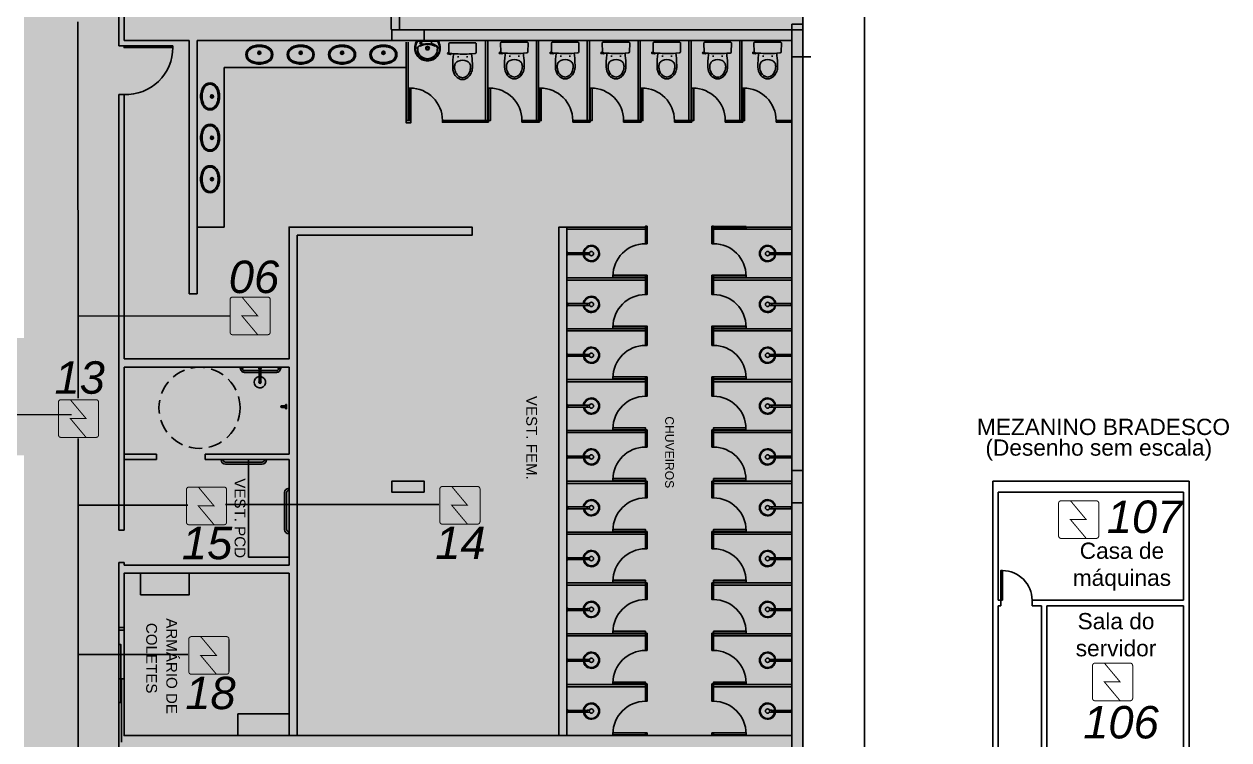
# Model space of a CAD drawing. Header units: metres. Extents: x -331 to 2982, y 362 to 2539.
# Drawn here: x 852.41 to 874.69, y 513.97 to 527.21 of the extents above; entities that cross this region are included whole.
import ezdxf

# ---------------------------------------------------------------- set-up
doc = ezdxf.new("R2010")
doc.units = ezdxf.units.M
doc.linetypes.add('CONTINU', pattern=[0])
doc.linetypes.add('HIDDEN', pattern=[0.375, 0.25, -0.125])
doc.layers.get('0').update_dxf_attribs({"color": 251})
for name, color, linetype in [('01', 1, 'Continuous'), ('ALV', 251, 'Continuous'), ('ARQ-LOU', 251, 'Continuous'), ('ARQ-sanitário', 1, 'Continuous'), ('CAIXILHO', 251, 'Continuous'), ('CX', 251, 'Continuous'), ('DET. FUMAÇA', 1, 'Continuous'), ('Div', 251, 'Continuous'), ('Est', 251, 'Continuous'), ('ID-WC', 7, 'Continuous'), ('Mob', 251, 'Continuous'), ('Piso', 1, 'Continuous'), ('SA-arcos', 7, 'Continuous'), ('SA-divisorias', 251, 'Continuous'), ('SA-Mobiliário 02', 251, 'Continuous'), ('SA-PAREDE', 251, 'Continuous'), ('SA-PV', 251, 'Continuous'), ('SA-texto', 251, 'Continuous'), ('SPOL_DET', 251, 'Continuous'), ('Texto_Salas', 251, 'Continuous'), ('TXT', 251, 'Continuous'), ('vis', 251, 'Continuous')]:
    doc.layers.add(name, color=color, linetype=linetype)
doc.layers.add('_corredores', color=251, linetype='Continuous', plot=False)
doc.layers.add('_salas', color=251, linetype='Continuous', plot=False)
doc.styles.add('ARIAL', font='arial.ttf')
doc.styles.add('DESTAQUE', font='arial.ttf', dxfattribs={"height": 0.4})
doc.styles.get("Standard").update_dxf_attribs({"font": 'arial.ttf', "height": 0.3})
doc.styles.add('X3G_ENTITY_1416AFBF', font='arial.ttf', dxfattribs={"height": 0.6})

# ---------------------------------------------------------------- blocks, each defined once
blk = doc.blocks.new('Detector de fumaça')
at = {"layer": 'DET. FUMAÇA', "linetype": 'Continuous', "lineweight": 15, "const_width": 0.0187}
blk.add_lwpolyline([(774.599, 539.816), (775.249, 539.816, -0.414214), (775.296, 539.769), (775.296, 539.167, -0.414214), (775.249, 539.12), (774.599, 539.12, -0.414214), (774.553, 539.167), (774.553, 539.769, -0.414214)], format="xyb", close=True, dxfattribs=at)
blk.add_lwpolyline([(774.773, 539.816), (775.064, 539.468), (774.773, 539.468), (775.064, 539.12)], dxfattribs=at)
blk = doc.blocks.new('CORE$1$CORE$1$SAN12SB')
at = {"color": 0, "transparency": 33554470}
for points in [[(0.381, 0, 0.10998), (0.359, 0.1, 0.136805), (0.273, 0.2, 0.105367), (0.181, 0.235, 0.094885), (0.081, 0.232, 0.089453), (0.001, 0.196, 0.225207), (0, 0.193), (0, 0), (0, -0.193, 0.225207), (0.001, -0.196, 0.089453), (0.081, -0.232, 0.094885), (0.181, -0.235, 0.105367), (0.273, -0.2, 0.136805), (0.359, -0.1, 0.10998)], [(0.061, 0, -0.079883), (0.072, 0.08, -0.062979), (0.099, 0.148), (0.113, 0.169, -0.219797), (0.131, 0.181, -0.133269), (0.221, 0.172, -0.164756), (0.311, 0.1, -0.147853), (0.34, 0, -0.147853), (0.311, -0.1, -0.164756), (0.221, -0.172, -0.133269), (0.131, -0.181, -0.219797), (0.113, -0.169), (0.099, -0.148, -0.062979), (0.072, -0.08, -0.079883)]]:
    blk.add_lwpolyline(points, format="xyb", close=True, dxfattribs=at)
for points in [[(0.003, 0.195), (0.015, 0.187)], [(0.003, -0.195), (0.015, -0.187)]]:
    blk.add_lwpolyline(points, dxfattribs=at)
for points in [[(0.366, 0, 0.109891), (0.345, 0.094, 0.136688), (0.264, 0.187, 0.105267), (0.179, 0.221, 0.09474), (0.085, 0.217, 0.080334), (0.02, 0.19, 0.268725), (0.015, 0.181), (0.015, 0), (0.015, -0.181, 0.268725), (0.02, -0.19, 0.080334), (0.085, -0.217, 0.09474), (0.179, -0.221, 0.105267), (0.264, -0.187, 0.136688), (0.345, -0.094, 0.109891), (0.366, 0)], [(0.107, 0.144, 0.063104), (0.081, 0.078, 0.07532), (0.07, 0.005), (0.07, -0.005, 0.075371), (0.081, -0.078, 0.063104), (0.107, -0.144, 0.063104)], [(0.113, -0.169, 0.050136), (0.136, -0.2, -0.167761), (0.14, -0.209, -0.530451), (0.138, -0.211, -0.111258), (0.131, -0.208, -0.033296), (0.124, -0.2, -0.062258), (0.081, -0.135, -0.055385), (0.063, -0.087, 0.318426), (0.041, -0.071), (0.017, -0.071)]]:
    blk.add_lwpolyline(points, format="xyb", dxfattribs=at)
for centre, radius in [((0.047, 0.125), 0.0175), ((0.142, 0), 0.035), ((0.142, 0), 0.0225)]:
    blk.add_circle(centre, radius, dxfattribs=at)
blk.add_arc((0.32, 0.034), 0.247, 132.2948, 146.8012, dxfattribs=at)
blk = doc.blocks.new('acc4')
blk.add_line((0.013, -0.373), (-0.014, -0.373))
for points in [[(0, 0), (-0.03, 0), (-0.03, -0.005, 0.414214), (-0.021, -0.014), (-0.017, -0.014)], [(0.015, -0.014), (0.02, -0.014, 0.414214), (0.029, -0.005), (0.029, 0), (0, 0)]]:
    blk.add_lwpolyline(points, format="xyb")
for points in [[(-0.017, -0.014), (0.015, -0.014)], [(-0.017, -0.014), (-0.017, -0.373)], [(0.015, -0.014), (0.015, -0.373)], [(-0.018, -0.374), (-0.018, -0.416)], [(0.016, -0.374), (0.016, -0.414)]]:
    blk.add_lwpolyline(points)
blk.add_arc((0.001, -0.451), 0.15, 96.6611, 84.5101)
at = {"layer": 'ID-WC'}
for p, q in [((-0.017, -0.373), (-0.018, -0.374)), ((0.015, -0.373), (0.016, -0.374))]:
    blk.add_line(p, q, dxfattribs=at)
at = {"layer": 'ID-WC', "color": 8}
blk.add_circle((0.001, -0.451), 0.0396, dxfattribs=at)
blk.add_arc((0.001, -0.451), 0.135, 96.6611, 84.5101, dxfattribs=at)
blk = doc.blocks.new('WC2')
at = {"color": 0}
for p, q in [((-0.093, -0.31), (-0.073, -0.31)), ((-0.083, -0.3), (-0.083, -0.32)), ((0.093, -0.31), (0.073, -0.31)), ((0.083, -0.3), (0.083, -0.32))]:
    blk.add_line(p, q, dxfattribs=at)
for points in [[(-0.167, -0.255, 0.017882), (-0.181, -0.435, 0.012618), (-0.182, -0.502, 0.047676), (-0.175, -0.568, 0.100399), (-0.133, -0.654, 0.131879), (-0.057, -0.718, 0.217461), (0.057, -0.718, 0.131874), (0.134, -0.654, 0.160292), (0.182, -0.515, 0.0201), (0.177, -0.354, 0.006439), (0.167, -0.255), (0.199, -0.252), (0.231, -0.265), (0.278, -0.258), (0.275, -0.238), (0.248, -0.242, 0.157233), (0.251, -0.232), (0.255, -0.07, 0.314535), (0.236, -0.05), (-0.234, -0.05, 0.4212), (-0.254, -0.07), (-0.251, -0.232, 0.3845), (-0.232, -0.251)], [(-0.115, -0.622, 0.075), (-0.086, -0.659, 0.0875), (-0.043, -0.688, 0.1027), (0, -0.697), (0, -0.697, 0.1027), (0.043, -0.688, 0.0875), (0.086, -0.659, 0.075), (0.115, -0.622, 0.0602), (0.138, -0.567, 0.0862), (0.147, -0.482, 0.1349), (0.128, -0.43, 0.1372), (0.08, -0.39, 0.2117), (-0.08, -0.39, 0.1372), (-0.128, -0.43, 0.1349), (-0.147, -0.482, 0.0862), (-0.138, -0.567, 0.0602)]]:
    blk.add_lwpolyline(points, format="xyb", close=True, dxfattribs=at)
blk.add_lwpolyline([(0.199, -0.252), (0.227, -0.251, 0.30645), (0.248, -0.242, 0.956676)], format="xyb", dxfattribs=at)
blk.add_arc((-0.005, 2.632), 2.892, 266.791, 273.4166, dxfattribs=at)

msp = doc.modelspace()

# ---------------------------------------------------------------- hatches: boundary and pattern name
at = {"layer": '_corredores', "transparency": 33554508}
h = msp.add_hatch(color=256, dxfattribs=at)
h.dxf.hatch_style = 1
h.paths.add_polyline_path([(854.159, 542.856), (842.384, 542.856), (842.384, 540.756), (852.409, 540.756), (852.409, 521.406), (848.359, 521.406), (847.259, 526.931), (845.259, 526.931), (845.259, 521.356), (809.009, 521.356), (809.009, 540.756), (822.22, 540.756), (822.22, 542.856), (770.404, 542.856), (768.809, 542.931), (768.809, 540.556), (770.504, 540.556), (770.504, 526.646), (768.274, 526.646), (768.274, 525.646), (769.399, 525.646), (769.399, 519.846), (768.274, 519.846), (768.274, 518.756), (770.509, 518.756), (770.509, 518.556), (770.509, 510.381), (770.509, 504.956), (767.991, 504.956), (767.991, 502.406), (768.091, 502.406), (768.091, 502.256), (760.804, 502.256), (760.804, 518.556), (759.004, 518.556), (759.004, 502.343), (756.304, 502.343), (756.304, 502.526), (754.454, 502.526), (754.454, 499.256), (756.554, 499.256), (756.554, 499.756), (801.957, 499.756), (801.957, 494.706), (802.257, 494.706), (802.257, 494.056), (801.957, 494.056), (801.957, 489.034), (797.559, 489.034), (797.559, 485.931), (798.959, 485.931), (798.959, 486.531), (802.034, 486.531), (802.034, 486.306), (803.983, 486.306), (803.983, 494.656), (816.416, 494.656), (816.416, 491.706), (814.609, 491.706), (814.609, 489.906), (818.009, 489.906), (818.009, 491.706), (824.559, 491.706), (824.559, 492.606), (823.409, 492.606), (823.409, 499.956), (842.959, 499.956), (842.959, 498.656), (844.912, 498.656), (844.912, 499.956), (852.509, 499.956), (852.509, 494.406), (854.159, 494.406)])
h.paths.add_polyline_path([(809.009, 518.756), (842.959, 518.756), (842.959, 502.256), (830.609, 502.256), (830.609, 502.356), (823.109, 502.356), (823.109, 502.956), (814.779, 502.956), (814.779, 504.162), (810.639, 504.162), (810.639, 502.956), (809.009, 502.956)], flags=16)
h.paths.add_polyline_path([(802.012, 502.256), (773.009, 502.256), (769.691, 502.256), (769.691, 502.406), (770.134, 502.406), (770.134, 502.556), (773.009, 502.556), (773.009, 518.756), (775.859, 518.756), (795.009, 518.756), (795.009, 515.106), (799.059, 515.106), (799.059, 516.906), (797.859, 516.906), (797.859, 518.756), (802.012, 518.756)], flags=16)
h.paths.add_polyline_path([(802.012, 521.356), (773.012, 521.356), (772.984, 521.356), (772.984, 526.856), (773.012, 540.756), (802.012, 540.756)], flags=16)
h.paths.add_polyline_path([(844.809, 518.556), (844.809, 518.756), (847.259, 518.756), (847.259, 518.08), (852.209, 518.08), (852.209, 518.756), (852.259, 519.237), (852.409, 519.237), (852.409, 502.256), (844.959, 502.256), (844.979, 518.556)], flags=16)
at = {"layer": '_salas', "transparency": 33554559}
h = msp.add_hatch(color=256, dxfattribs=at)
h.dxf.hatch_style = 1
h.paths.add_polyline_path([(866.834, 485.931), (866.834, 543.231), (854.159, 543.231), (854.159, 542.856), (854.159, 494.406), (852.509, 494.406), (852.509, 499.956), (844.912, 499.956), (844.912, 498.656), (842.959, 498.656), (842.959, 499.956), (823.409, 499.956), (823.409, 492.606), (824.559, 492.606), (824.559, 491.706), (823.546, 491.706), (823.546, 489.806), (818.009, 489.806), (818.009, 489.906), (814.609, 489.906), (814.609, 491.706), (816.416, 491.706), (816.416, 494.656), (803.983, 494.656), (803.983, 486.306), (802.034, 486.306), (802.034, 486.531), (798.959, 486.531), (798.959, 485.931)])
at = {"layer": 'Est'}
h = msp.add_hatch(color=256, dxfattribs=at)
h.dxf.hatch_style = 1
h.paths.add_polyline_path([(866.609, 527.206), (866.809, 527.206), (866.809, 526.606), (866.609, 526.606)])
h.paths.add_polyline_path([(859.209, 526.906), (859.209, 527.106), (859.809, 527.106), (859.809, 526.906)])

# ---------------------------------------------------------------- linework, layer by layer
at = {"color": 251, "linetype": 'CONTINU', "transparency": 33554470}
for p, q in [((856.798, 520.869), (856.741, 520.869)), ((856.741, 520.869), (856.741, 520.861)), ((856.743, 520.859), (856.747, 520.859)), ((856.747, 520.859), (856.796, 520.859)), ((856.798, 520.861), (856.798, 520.869))]:
    msp.add_line(p, q, dxfattribs=at)
msp.add_line((857.309, 514.056), (857.459, 514.056))
for points in [[(866.609, 526.906), (866.609, 514.056)], [(860.694, 523.306), (857.459, 523.306), (857.459, 514.056)]]:
    msp.add_lwpolyline(points)
at = {"color": 251, "linetype": 'CONTINU', "transparency": 33554470, "elevation": 0}
for points in [[(856.786, 520.691, -1), (856.753, 520.484, -0.853461), (856.753, 520.691)], [(856.753, 520.838), (856.75, 520.838, -0.414213), (856.749, 520.839), (856.749, 520.857, 0.414214), (856.747, 520.859)], [(856.753, 520.599), (856.753, 520.578, 0.169754), (856.786, 520.578), (856.786, 520.838)], [(856.792, 520.859, 0.414215), (856.79, 520.857), (856.79, 520.839, -0.413082), (856.789, 520.838), (856.786, 520.838)], [(856.786, 520.599, -0.325105), (856.786, 520.575, -0.509315), (856.753, 520.575, -0.325103), (856.753, 520.599)]]:
    msp.add_lwpolyline(points, format="xyb", dxfattribs=at)
for points in [[(856.753, 520.838), (856.786, 520.838)], [(856.753, 520.599), (856.753, 520.838)]]:
    msp.add_lwpolyline(points, dxfattribs=at)
at = {"color": 251, "linetype": 'CONTINU', "transparency": 33554470}
for centre, start, end in [((856.743, 520.861), 180, 270.0014), ((856.796, 520.861), 270.0001, 0)]:
    msp.add_arc(centre, 0.002, start, end, dxfattribs=at)
at = {"layer": '01'}
msp.add_line((854.159, 519.791), (854.159, 521.291), dxfattribs=at)
at = {"layer": '01', "color": 251, "linetype": 'HIDDEN', "transparency": 33554470}
msp.add_circle((855.652, 520.114), 0.75, dxfattribs=at)
at = {"layer": 'ALV'}
for p, q in [((866.809, 526.606), (866.809, 543.231)), ((854.159, 526.806), (854.159, 529.712)), ((854.259, 526.906), (854.259, 529.712)), ((859.199, 528.009), (859.199, 527.109)), ((859.349, 528.009), (859.349, 527.109)), ((854.259, 526.806), (854.159, 526.806)), ((855.459, 526.906), (854.259, 526.906)), ((855.459, 522.219), (855.459, 526.906)), ((866.609, 526.906), (855.609, 526.906)), ((855.609, 526.906), (855.609, 522.219)), ((859.474, 526.876), (859.474, 525.426)), ((866.609, 514.056), (866.609, 526.906)), ((866.809, 526.606), (866.959, 526.606)), ((866.809, 526.606), (866.959, 526.606)), ((866.809, 526.606), (866.959, 526.606)), ((854.159, 524.947), (854.159, 525.906)), ((854.259, 525.906), (854.159, 525.906)), ((854.259, 524.947, 0), (854.259, 525.906)), ((854.159, 517.852), (854.159, 524.947)), ((854.259, 524.947, 0), (854.259, 521.019, 0)), ((857.309, 521.019), (857.309, 523.456)), ((857.309, 523.456), (860.694, 523.456)), ((860.694, 523.456), (860.694, 523.306)), ((862.298, 514.056), (862.298, 523.456)), ((862.298, 523.456), (862.448, 523.456)), ((862.448, 523.456), (862.448, 514.056)), ((860.694, 523.306), (857.459, 523.306)), ((857.459, 523.306), (857.459, 514.056)), ((855.609, 522.219), (855.459, 522.219)), ((854.259, 521.019), (857.309, 521.019)), ((854.259, 520.869, 0), (854.259, 517.852)), ((854.857, 519.156), (854.259, 519.156)), ((854.857, 519.156), (854.857, 519.256)), ((855.757, 519.156), (855.757, 519.256)), ((857.309, 519.156), (855.757, 519.156)), ((857.309, 519.156), (857.309, 517.206)), ((854.259, 517.852), (854.159, 517.852)), ((854.159, 517.256), (854.159, 516.052)), ((857.309, 517.206), (854.259, 517.206)), ((857.309, 517.056), (854.259, 517.056)), ((854.259, 516.052), (854.159, 516.052)), ((854.159, 516.052), (854.159, 515.106)), ((854.259, 516.052), (854.259, 514.056)), ((854.159, 513.156), (854.159, 515.106)), ((857.309, 514.056), (854.259, 514.056)), ((866.609, 514.056), (857.459, 514.056)), ((857.459, 514.056), (862.298, 514.056)), ((862.448, 514.056), (866.609, 514.056))]:
    msp.add_line(p, q, dxfattribs=at)
at = {"layer": 'ALV', "transparency": 33554470}
for p, q in [((856.109, 523.456), (856.109, 526.406)), ((856.109, 526.406), (859.474, 526.406)), ((855.972, 524.925), (855.972, 524.925)), ((855.609, 523.456), (856.109, 523.456))]:
    msp.add_line(p, q, dxfattribs=at)
at = {"layer": 'ALV', "color": 150}
msp.add_line((856.218, 521.814), (853.407, 521.811), dxfattribs=at)
at = {"layer": 'ALV', "color": 251}
for p, q in [((857.309, 520.869), (854.259, 520.869)), ((857.309, 520.869), (857.309, 519.256)), ((854.857, 519.256), (854.259, 519.256)), ((857.309, 519.256), (855.757, 519.256))]:
    msp.add_line(p, q, dxfattribs=at)
at = {"layer": 'ALV'}
for points in [[(866.809, 529.762), (866.809, 527.106), (859.349, 527.106), (859.349, 529.762)], [(857.309, 517.356), (856.559, 517.356), (856.559, 519.156), (857.309, 519.156)]]:
    msp.add_lwpolyline(points, close=True, dxfattribs=at)
at = {"layer": 'ALV', "ltscale": 8}
msp.add_lwpolyline([(854.259, 526.806), (854.259, 526.776), (855.159, 526.776), (855.159, 526.806)], close=True, dxfattribs=at)
at = {"layer": 'ALV', "transparency": 33554470, "elevation": 0}
for points in [[(856.941, 526.769, 0.082314), (856.864, 526.806, 0.067339), (856.759, 526.82, 0.067339), (856.655, 526.806, 0.082314), (856.578, 526.769, 0.255093), (856.51, 526.645, 0.255093), (856.578, 526.521, 0.082314), (856.655, 526.484, 0.067339), (856.759, 526.47, 0.067339), (856.864, 526.484, 0.082314), (856.941, 526.521, 0.255093), (857.009, 526.645, 0.255093), (856.941, 526.769)], [(856.588, 526.543, 0.089349), (856.666, 526.509, 0.063647), (856.759, 526.497, 0.063647), (856.853, 526.509, 0.089349), (856.93, 526.543, 0.24775), (856.984, 526.645, 0.24775), (856.93, 526.748, 0.089349), (856.853, 526.781, 0.063647), (856.759, 526.793, 0.063647), (856.666, 526.781, 0.089349), (856.588, 526.748, 0.24775), (856.535, 526.645, 0.24775)], [(857.706, 526.769, 0.082314), (857.629, 526.806, 0.067339), (857.524, 526.82, 0.067339), (857.42, 526.806, 0.082314), (857.343, 526.769, 0.255093), (857.275, 526.645, 0.255093), (857.343, 526.521, 0.082314), (857.42, 526.484, 0.067339), (857.524, 526.47, 0.067339), (857.629, 526.484, 0.082314), (857.706, 526.521, 0.255093), (857.774, 526.645, 0.255093), (857.706, 526.769)], [(857.353, 526.543, 0.089349), (857.431, 526.509, 0.063647), (857.524, 526.497, 0.063647), (857.618, 526.509, 0.089349), (857.695, 526.543, 0.24775), (857.749, 526.645, 0.24775), (857.695, 526.748, 0.089349), (857.618, 526.781, 0.063647), (857.524, 526.793, 0.063647), (857.431, 526.781, 0.089349), (857.353, 526.748, 0.24775), (857.3, 526.645, 0.24775)], [(858.471, 526.769, 0.082314), (858.394, 526.806, 0.067339), (858.289, 526.82, 0.067339), (858.185, 526.806, 0.082314), (858.108, 526.769, 0.255093), (858.04, 526.645, 0.255093), (858.108, 526.521, 0.082314), (858.185, 526.484, 0.067339), (858.289, 526.47, 0.067339), (858.394, 526.484, 0.082314), (858.471, 526.521, 0.255093), (858.539, 526.645, 0.255093), (858.471, 526.769)], [(858.118, 526.543, 0.089349), (858.196, 526.509, 0.063647), (858.289, 526.497, 0.063647), (858.383, 526.509, 0.089349), (858.46, 526.543, 0.24775), (858.514, 526.645, 0.24775), (858.46, 526.748, 0.089349), (858.383, 526.781, 0.063647), (858.289, 526.793, 0.063647), (858.196, 526.781, 0.089349), (858.118, 526.748, 0.24775), (858.065, 526.645, 0.24775)], [(859.236, 526.769, 0.082314), (859.159, 526.806, 0.067339), (859.054, 526.82, 0.067339), (858.95, 526.806, 0.082314), (858.873, 526.769, 0.255093), (858.805, 526.645, 0.255093), (858.873, 526.521, 0.082314), (858.95, 526.484, 0.067339), (859.054, 526.47, 0.067339), (859.159, 526.484, 0.082314), (859.236, 526.521, 0.255093), (859.304, 526.645, 0.255093), (859.236, 526.769)], [(858.883, 526.543, 0.089349), (858.961, 526.509, 0.063647), (859.054, 526.497, 0.063647), (859.148, 526.509, 0.089349), (859.225, 526.543, 0.24775), (859.279, 526.645, 0.24775), (859.225, 526.748, 0.089349), (859.148, 526.781, 0.063647), (859.054, 526.793, 0.063647), (858.961, 526.781, 0.089349), (858.883, 526.748, 0.24775), (858.83, 526.645, 0.24775)], [(855.972, 525.69, 0.082314), (856.009, 525.768, 0.067339), (856.023, 525.872, 0.067339), (856.009, 525.976, 0.082314), (855.972, 526.054, 0.255093), (855.848, 526.121, 0.255093), (855.724, 526.054, 0.082314), (855.687, 525.976, 0.067339), (855.673, 525.872, 0.067339), (855.687, 525.768, 0.082314), (855.724, 525.69, 0.255093), (855.848, 525.622, 0.255093), (855.972, 525.69)], [(855.745, 526.043, 0.089349), (855.712, 525.965, 0.063647), (855.7, 525.872, 0.063647), (855.712, 525.778, 0.089349), (855.745, 525.701, 0.24775), (855.848, 525.647, 0.24775), (855.95, 525.701, 0.089349), (855.984, 525.778, 0.063647), (855.996, 525.872, 0.063647), (855.984, 525.965, 0.089349), (855.95, 526.043, 0.24775), (855.848, 526.096, 0.24775)], [(855.972, 524.16, 0.082314), (856.009, 524.238, 0.067339), (856.023, 524.342, 0.067339), (856.009, 524.446, 0.082314), (855.972, 524.524, 0.255093), (855.848, 524.591, 0.255093), (855.724, 524.524, 0.082314), (855.687, 524.446, 0.067339), (855.673, 524.342, 0.067339), (855.687, 524.238, 0.082314), (855.724, 524.16, 0.255093), (855.848, 524.092, 0.255093), (855.972, 524.16)], [(855.745, 524.513, 0.089349), (855.712, 524.435, 0.063647), (855.7, 524.342, 0.063647), (855.712, 524.248, 0.089349), (855.745, 524.171, 0.24775), (855.848, 524.117, 0.24775), (855.95, 524.171, 0.089349), (855.984, 524.248, 0.063647), (855.996, 524.342, 0.063647), (855.984, 524.435, 0.089349), (855.95, 524.513, 0.24775), (855.848, 524.566, 0.24775)]]:
    msp.add_lwpolyline(points, format="xyb", close=True, dxfattribs=at)
at = {"layer": 'ALV', "elevation": 0}
for points in [[(854.559, 516.656), (855.459, 516.656), (855.459, 517.056), (854.559, 517.056)], [(856.359, 514.456), (857.309, 514.456), (857.309, 514.056), (856.359, 514.056)]]:
    msp.add_lwpolyline(points, close=True, dxfattribs=at)
msp.add_lwpolyline([(857.309, 517.056), (857.309, 514.056)], dxfattribs=at)
at = {"layer": 'ALV', "transparency": 33554470}
for centre, radius in [((856.759, 526.68), 0.03), ((856.759, 526.68), 0.0175), ((857.524, 526.68), 0.03), ((857.524, 526.68), 0.0175), ((858.289, 526.68), 0.03), ((858.289, 526.68), 0.0175), ((859.054, 526.68), 0.03), ((859.054, 526.68), 0.0175), ((855.883, 525.872), 0.03), ((855.883, 525.872), 0.0175), ((855.883, 525.107), 0.03), ((855.883, 525.107), 0.0175), ((855.883, 524.342), 0.03), ((855.883, 524.342), 0.0175)]:
    msp.add_circle(centre, radius, dxfattribs=at)
at = {"layer": 'ALV', "ltscale": 8}
msp.add_arc((854.289, 526.776), 0.871, 268.058, 360, dxfattribs=at)
at = {"layer": 'ALV', "transparency": 33554470}
for centre, radius, start, end in [((855.848, 525.209), 0.147, 90, 147.2422), ((855.848, 525.209), 0.147, 32.7578, 90), ((856.065, 525.107), 0.392, 164.5939, 180.0035), ((855.94, 525.138), 0.263, 145.008, 163.8305), ((856.073, 525.107), 0.373, 165.4362, 180.0034), ((855.943, 525.146), 0.238, 146.3169, 166.7401), ((855.847, 525.207), 0.124, 89.6255, 145.2849), ((855.849, 525.207), 0.124, 34.7151, 90.3745), ((855.753, 525.146), 0.238, 13.2599, 33.6831), ((855.756, 525.138), 0.263, 16.1695, 34.992), ((855.623, 525.107), 0.373, 359.9966, 14.5638), ((855.631, 525.107), 0.392, 359.9965, 15.4061), ((856.065, 525.107), 0.392, 179.9965, 195.4061), ((855.94, 525.076), 0.263, 196.1695, 214.992), ((856.073, 525.107), 0.373, 179.9966, 194.5638), ((855.943, 525.067), 0.238, 193.2599, 213.6831), ((855.848, 525.005), 0.147, 212.7578, 270), ((855.847, 525.006), 0.124, 214.7151, 270.3745), ((855.849, 525.006), 0.124, 269.6255, 325.2849), ((855.848, 525.005), 0.147, 270, 327.2422), ((855.753, 525.067), 0.238, 326.3169, 346.7401), ((855.756, 525.076), 0.263, 325.008, 343.8305), ((855.623, 525.107), 0.373, 345.4362, 0.0034), ((855.631, 525.107), 0.392, 344.5939, 0.0035)]:
    msp.add_arc(centre, radius, start, end, dxfattribs=at)
at = {"layer": 'ARQ-sanitário', "color": 251, "transparency": 33554470}
for p, q in [((856.39, 520.861), (856.389, 520.869)), ((856.469, 520.861), (856.39, 520.861)), ((856.41, 520.851), (856.397, 520.853)), ((856.397, 520.853), (856.461, 520.853)), ((856.411, 520.849), (856.41, 520.851)), ((856.448, 520.851), (856.41, 520.851)), ((856.413, 520.849), (856.411, 520.849)), ((856.446, 520.849), (856.413, 520.849)), ((856.448, 520.849), (856.446, 520.849)), ((856.447, 520.849), (856.448, 520.849)), ((856.448, 520.851), (856.461, 520.853)), ((856.461, 520.853), (856.448, 520.851)), ((856.448, 520.849), (856.448, 520.851)), ((856.448, 520.851), (856.448, 520.851)), ((856.448, 520.851), (856.448, 520.849)), ((856.461, 520.853), (856.461, 520.853)), ((856.469, 520.861), (856.468, 520.861)), ((856.469, 520.861), (856.469, 520.869)), ((856.469, 520.869), (856.469, 520.861)), ((856.753, 520.802), (856.487, 520.802)), ((856.487, 520.769), (856.753, 520.769)), ((857.076, 520.802), (856.786, 520.802)), ((856.786, 520.769), (857.076, 520.769)), ((857.093, 520.869), (857.094, 520.861)), ((857.094, 520.861), (857.173, 520.861)), ((857.101, 520.853), (857.114, 520.851)), ((857.165, 520.853), (857.101, 520.853)), ((857.114, 520.851), (857.115, 520.849)), ((857.114, 520.851), (857.152, 520.851)), ((857.115, 520.849), (857.116, 520.849)), ((857.116, 520.849), (857.15, 520.849)), ((857.15, 520.849), (857.152, 520.849)), ((857.152, 520.851), (857.165, 520.853)), ((857.152, 520.849), (857.152, 520.851)), ((857.173, 520.861), (857.173, 520.869)), ((857.176, 520.153), (857.239, 520.153)), ((857.239, 520.12), (857.176, 520.12)), ((857.239, 520.156), (857.24, 520.156)), ((857.239, 520.153), (857.239, 520.156)), ((857.239, 520.12), (857.239, 520.153)), ((857.239, 520.118), (857.239, 520.12)), ((857.24, 520.118), (857.239, 520.118)), ((857.24, 520.156), (857.243, 520.169)), ((857.24, 520.118), (857.24, 520.156)), ((857.243, 520.105), (857.24, 520.118)), ((857.243, 520.169), (857.243, 520.105)), ((857.251, 520.176), (857.259, 520.177)), ((857.251, 520.098), (857.251, 520.176)), ((857.259, 520.097), (857.251, 520.098)), ((857.259, 520.177), (857.259, 520.097))]:
    msp.add_line(p, q, dxfattribs=at)
for centre, radius, start, end in [((856.399, 520.862), 0.009, 185, 258.4393), ((856.487, 520.843), 0.0738, 175.5871, 270), ((856.487, 520.843), 0.0738, 235.1539, 270), ((856.487, 520.843), 0.0408, 172.0015, 270), ((856.46, 520.862), 0.009, 281.5607, 355), ((856.46, 520.862), 0.009, 281.5607, 355), ((857.076, 520.843), 0.0738, 270, 4.4129), ((857.076, 520.843), 0.0408, 270, 7.9985), ((857.103, 520.862), 0.009, 185, 258.4393), ((857.164, 520.862), 0.009, 281.5607, 355), ((857.176, 520.137), 0.0165, 90, 270), ((857.252, 520.167), 0.009, 95, 168.4393), ((857.252, 520.107), 0.009, 191.5607, 265)]:
    msp.add_arc(centre, radius, start, end, dxfattribs=at)
at = {"layer": 'CAIXILHO', "elevation": 0}
msp.add_lwpolyline([(854.199, 514.665), (854.159, 514.665), (854.159, 515.736), (854.199, 515.736)], close=True, dxfattribs=at)
at = {"layer": 'CX'}
for p, q in [((870.321, 518.756), (873.951, 518.756)), ((870.321, 518.756), (870.321, 503.156)), ((873.951, 518.756), (873.951, 502.256)), ((870.421, 518.556), (873.851, 518.556)), ((870.421, 518.556), (870.421, 516.556)), ((873.851, 518.556), (873.851, 516.556)), ((870.501, 517.105), (870.471, 517.105)), ((870.421, 516.556), (870.501, 516.556)), ((870.421, 516.556), (870.421, 516.556)), ((870.421, 516.456), (870.471, 516.456)), ((870.421, 516.456), (870.421, 503.156)), ((870.421, 516.456), (870.471, 516.456)), ((870.471, 516.456), (870.471, 516.556)), ((871.049, 516.556), (871.049, 516.456)), ((871.049, 516.556), (873.851, 516.556)), ((871.049, 516.456), (871.221, 516.456)), ((871.221, 513.499), (871.221, 516.456)), ((871.321, 516.456), (873.851, 516.456)), ((871.321, 513.499), (871.321, 516.456)), ((873.851, 516.456), (873.851, 512.599))]:
    msp.add_line(p, q, dxfattribs=at)
at = {"layer": 'CX', "color": 251}
for p, q in [((870.471, 516.556), (870.471, 517.105)), ((870.501, 516.556), (870.501, 517.105))]:
    msp.add_line(p, q, dxfattribs=at)
at = {"layer": 'CX', "color": 251, "ltscale": 8}
msp.add_line((870.471, 516.556), (870.501, 516.556), dxfattribs=at)
at = {"layer": 'CX'}
for start, end in [(90, 93.1367), (0, 90)]:
    msp.add_arc((870.501, 516.556), 0.548, start, end, dxfattribs=at)
at = {"layer": 'Div', "color": 230, "linetype": 'Continuous'}
msp.add_line((867.948, 487.992), (867.948, 544.083), dxfattribs=at)
at = {"layer": 'Div', "color": 150, "linetype": 'ByBlock'}
for p, q in [((853.408, 520.293), (853.402, 527.253)), ((853.408, 512.593), (853.408, 519.55)), ((855.436, 518.313), (853.408, 518.313)), ((860.081, 518.326), (856.132, 518.326)), ((855.436, 515.551), (853.408, 515.551))]:
    msp.add_line(p, q, dxfattribs=at)
at = {"layer": 'Div', "color": 150, "linetype": 'Continuous', "lineweight": 0}
msp.add_lwpolyline([(850.327, 519.991), (853.284, 519.991)], dxfattribs=at)
at = {"layer": 'Est'}
for points in [[(866.609, 527.206), (866.809, 527.206), (866.809, 526.606), (866.609, 526.606)], [(866.609, 527.206), (866.809, 527.206), (866.809, 526.606), (866.609, 526.606)], [(866.609, 518.356), (866.609, 518.956), (866.809, 518.956), (866.809, 518.356)], [(859.809, 518.556), (859.209, 518.556), (859.209, 518.756), (859.809, 518.756)]]:
    msp.add_lwpolyline(points, close=True, dxfattribs=at)
at = {"layer": 'Mob'}
for p, q in [((859.474, 526.876), (859.474, 525.426)), ((859.514, 526.876), (859.514, 525.426)), ((859.514, 526.876), (859.514, 525.426))]:
    msp.add_line(p, q, dxfattribs=at)
msp.add_lwpolyline([(859.209, 526.906), (859.209, 527.106), (859.809, 527.106), (859.809, 526.906)], close=True, dxfattribs=at)
msp.add_lwpolyline([(859.209, 526.906), (859.209, 527.106), (859.809, 527.106), (859.809, 526.906)], close=True, dxfattribs=at)
msp.add_lwpolyline([(859.209, 526.906), (859.209, 527.106), (859.809, 527.106), (859.809, 526.906)], close=True, dxfattribs=at)
msp.add_lwpolyline([(859.209, 526.906), (859.209, 527.106), (859.809, 527.106), (859.809, 526.906)], close=True, dxfattribs=at)
at = {"layer": 'Mob', "elevation": 0}
for points in [[(859.528, 525.426), (859.563, 525.426), (859.563, 526.026), (859.528, 526.026)], [(859.563, 525.426), (859.563, 525.386), (859.474, 525.386), (859.474, 525.426)]]:
    msp.add_lwpolyline(points, close=True, dxfattribs=at)
at = {"layer": 'Mob'}
msp.add_arc((859.546, 525.426), 0.6, 0, 90, dxfattribs=at)
at = {"layer": 'Piso', "color": 252, "true_color": 0x939598}
msp.add_lwpolyline([(854.259, 521.019), (857.309, 521.019), (857.309, 523.456), (860.694, 523.456), (860.694, 523.306), (857.459, 523.306), (857.459, 514.056), (862.298, 514.056), (862.298, 523.456), (862.447, 523.456)], dxfattribs=at)
at = {"layer": 'Piso', "color": 252, "true_color": 0x939598, "elevation": 0}
msp.add_lwpolyline([(857.309, 517.056), (857.309, 514.056), (854.259, 514.056), (854.259, 517.056)], close=True, dxfattribs=at)
at = {"layer": 'SA-arcos', "color": 251}
for centre, start, end in [((861.015, 525.426), 0, 90), ((861.955, 525.426), 0, 90), ((862.895, 525.426), 0, 90), ((863.835, 525.426), 0, 90), ((864.775, 525.426), 0, 90), ((865.715, 525.426), 359.9978, 90), ((863.897, 522.548), 90, 180), ((865.16, 522.548), 0, 90), ((863.898, 521.608), 90, 180), ((865.16, 521.608), 0, 90), ((863.898, 520.668), 90, 180), ((865.159, 520.668), 0, 90), ((863.899, 519.728), 90, 180), ((865.158, 519.728), 0, 90), ((863.899, 518.788), 90, 180), ((865.158, 518.788), 0, 90), ((863.899, 517.848), 90, 180), ((865.159, 517.848), 0, 90), ((863.899, 516.908), 90, 180), ((865.159, 516.908), 0, 90), ((863.899, 515.968), 90, 180), ((865.159, 515.968), 0, 90), ((863.899, 515.028), 90, 180), ((865.159, 515.028), 0, 90), ((863.898, 514.088), 90, 180), ((865.159, 514.088), 0, 90)]:
    msp.add_arc(centre, 0.6, start, end, dxfattribs=at)
at = {"layer": 'SA-divisorias'}
for p, q in [((860.944, 526.906), (860.944, 525.426)), ((860.944, 526.906), (860.944, 525.427)), ((860.984, 526.906), (860.984, 525.426)), ((860.984, 526.906), (860.984, 525.427)), ((861.884, 526.906), (861.884, 525.426)), ((861.924, 526.906), (861.924, 525.426)), ((862.824, 526.906), (862.824, 525.426)), ((862.864, 526.906), (862.864, 525.426)), ((863.764, 526.907), (863.764, 525.426)), ((863.804, 526.906), (863.804, 525.426)), ((864.704, 526.906), (864.704, 525.426)), ((864.744, 526.906), (864.744, 525.426)), ((865.644, 526.906), (865.644, 525.426)), ((865.684, 526.906), (865.684, 525.426)), ((860.984, 525.427), (860.984, 525.397)), ((860.998, 525.426), (860.998, 525.396)), ((860.998, 525.425), (860.998, 525.395)), ((861.615, 525.427), (861.615, 525.396)), ((861.615, 525.426), (861.938, 525.427)), ((861.615, 525.396), (861.938, 525.397)), ((861.938, 525.427), (861.938, 525.397)), ((862.555, 525.426), (862.555, 525.396)), ((862.555, 525.426), (862.878, 525.426)), ((862.555, 525.396), (862.878, 525.396)), ((862.878, 525.426), (862.878, 525.396)), ((863.495, 525.426), (863.495, 525.396)), ((863.495, 525.426), (863.818, 525.426)), ((863.495, 525.396), (863.818, 525.396)), ((863.818, 525.426), (863.818, 525.396)), ((864.435, 525.426), (864.435, 525.396)), ((864.435, 525.426), (864.758, 525.426)), ((864.435, 525.396), (864.758, 525.396)), ((864.758, 525.426), (864.758, 525.396)), ((865.375, 525.426), (865.375, 525.396)), ((865.375, 525.426), (865.698, 525.426)), ((865.375, 525.396), (865.698, 525.396)), ((865.698, 525.426), (865.698, 525.396)), ((866.315, 525.426), (866.315, 525.396)), ((866.315, 525.426), (866.609, 525.426)), ((866.315, 525.396), (866.609, 525.396)), ((862.447, 523.456), (863.897, 523.456)), ((862.447, 523.416), (863.897, 523.416)), ((866.61, 523.456), (865.16, 523.456)), ((866.61, 523.416), (865.16, 523.416)), ((862.448, 522.516), (863.898, 522.516)), ((862.448, 522.476), (863.898, 522.476)), ((866.609, 522.516), (865.159, 522.516)), ((866.609, 522.476), (865.159, 522.476)), ((862.448, 521.576), (863.898, 521.576)), ((866.609, 521.576), (865.159, 521.576)), ((862.448, 521.536), (863.898, 521.536)), ((866.609, 521.536), (865.159, 521.536)), ((862.449, 520.636), (863.899, 520.636)), ((862.449, 520.596), (863.899, 520.596)), ((866.609, 520.636), (865.159, 520.636)), ((866.609, 520.596), (865.159, 520.596)), ((862.449, 519.696), (863.899, 519.696)), ((862.449, 519.656), (863.899, 519.656)), ((866.609, 519.696), (865.159, 519.696)), ((866.609, 519.656), (865.159, 519.656)), ((862.448, 518.756), (863.898, 518.756)), ((862.448, 518.716), (863.898, 518.716)), ((866.609, 518.756), (865.159, 518.756)), ((866.609, 518.716), (865.159, 518.716)), ((862.448, 517.816), (863.898, 517.816)), ((862.448, 517.776), (863.898, 517.776)), ((866.609, 517.816), (865.159, 517.816)), ((866.609, 517.776), (865.159, 517.776)), ((862.448, 516.876), (863.898, 516.876)), ((862.448, 516.836), (863.898, 516.836)), ((866.609, 516.876), (865.159, 516.876)), ((866.609, 516.836), (865.159, 516.836)), ((862.448, 515.936), (863.898, 515.936)), ((862.448, 515.896), (863.898, 515.896)), ((866.609, 515.936), (865.159, 515.936)), ((866.609, 515.896), (865.159, 515.896)), ((862.448, 514.996), (863.898, 514.996)), ((862.448, 514.956), (863.898, 514.956)), ((866.609, 514.996), (865.159, 514.996)), ((866.609, 514.956), (865.159, 514.956))]:
    msp.add_line(p, q, dxfattribs=at)
at = {"layer": 'SA-divisorias', "elevation": 0}
for points in [[(860.998, 525.395), (860.145, 525.395), (860.145, 525.426), (860.998, 525.426)], [(863.928, 523.47), (863.928, 523.148), (863.897, 523.148), (863.897, 523.47)], [(865.129, 523.47), (865.129, 523.148), (865.16, 523.148), (865.16, 523.47)], [(863.929, 521.59), (863.929, 521.268), (863.898, 521.268), (863.898, 521.59)], [(865.129, 521.59), (865.129, 521.268), (865.159, 521.268), (865.159, 521.59)], [(863.93, 520.636), (863.93, 520.328), (863.899, 520.328), (863.899, 520.636)], [(865.128, 520.636), (865.128, 520.328), (865.158, 520.328), (865.158, 520.636)], [(863.929, 519.71), (863.929, 519.388), (863.899, 519.388), (863.899, 519.71)], [(865.128, 519.71), (865.128, 519.388), (865.159, 519.388), (865.159, 519.71)], [(863.929, 518.756), (863.929, 518.448), (863.899, 518.448), (863.899, 518.756)], [(865.128, 518.756), (865.128, 518.448), (865.159, 518.448), (865.159, 518.756)], [(863.929, 517.83), (863.929, 517.508), (863.898, 517.508), (863.898, 517.83)], [(865.128, 517.83), (865.128, 517.508), (865.159, 517.508), (865.159, 517.83)], [(863.929, 516.876), (863.929, 516.568), (863.899, 516.568), (863.899, 516.876)], [(865.128, 516.876), (865.128, 516.568), (865.159, 516.568), (865.159, 516.876)]]:
    msp.add_lwpolyline(points, close=True, dxfattribs=at)
at = {"layer": 'SA-divisorias'}
for points in [[(860.998, 525.395), (860.675, 525.395), (860.675, 525.425), (860.998, 525.425)], [(863.928, 522.53), (863.928, 522.208), (863.898, 522.208), (863.898, 522.53)], [(865.129, 522.53), (865.129, 522.208), (865.16, 522.208), (865.16, 522.53)], [(863.929, 515.95), (863.929, 515.628), (863.898, 515.628), (863.898, 515.95)], [(865.128, 515.95), (865.128, 515.628), (865.159, 515.628), (865.159, 515.95)], [(863.929, 515.01), (863.929, 514.688), (863.898, 514.688), (863.898, 515.01)], [(865.129, 515.01), (865.129, 514.688), (865.159, 514.688), (865.159, 515.01)]]:
    msp.add_lwpolyline(points, close=True, dxfattribs=at)
at = {"layer": 'SA-PAREDE'}
for p, q in [((857.309, 523.456), (857.309, 521.019)), ((857.459, 514.056), (857.459, 523.306)), ((854.259, 517.256), (854.159, 517.256, 0)), ((854.159, 517.256, 0), (854.259, 517.256, 0)), ((854.259, 517.206), (854.259, 517.256)), ((854.259, 516.006), (854.159, 516.006)), ((854.259, 515.106), (854.159, 515.106)), ((854.159, 514.056), (854.159, 515.106)), ((854.209, 515.106, 0), (854.209, 513.931, 0)), ((854.259, 514.056), (854.259, 515.106))]:
    msp.add_line(p, q, dxfattribs=at)
for points in [[(860.694, 523.456), (857.309, 523.456)], [(862.298, 523.456), (862.298, 518.156), (862.298, 514.056)], [(862.448, 523.456), (862.448, 518.956), (862.448, 514.056)], [(860.694, 523.306), (857.459, 523.306)]]:
    msp.add_lwpolyline(points, dxfattribs=at)
at = {"layer": 'SA-PAREDE', "elevation": 0}
for points in [[(860.694, 523.306), (860.694, 523.456)], [(862.447, 523.456), (862.298, 523.456)], [(854.159, 521.019), (854.159, 521.019)], [(857.309, 521.019), (854.259, 521.019)], [(854.159, 520.869), (854.159, 520.869)]]:
    msp.add_lwpolyline(points, dxfattribs=at)
at = {"layer": 'SA-PV', "elevation": 0}
for points in [[(860.998, 525.426), (861.033, 525.426), (861.033, 526.026), (860.998, 526.026)], [(861.938, 525.426), (861.973, 525.426), (861.973, 526.026), (861.938, 526.026)], [(862.878, 525.426), (862.913, 525.426), (862.913, 526.026), (862.878, 526.026)], [(863.818, 525.426), (863.853, 525.426), (863.853, 526.026), (863.818, 526.026)], [(864.758, 525.426), (864.793, 525.426), (864.793, 526.026), (864.758, 526.026)], [(865.698, 525.426), (865.733, 525.426), (865.733, 526.026), (865.698, 526.026)], [(863.897, 523.465), (863.897, 523.416), (863.928, 523.416), (863.928, 523.465)], [(865.16, 523.465), (865.16, 523.416), (865.129, 523.416), (865.129, 523.465)], [(865.16, 523.43), (865.16, 523.465), (865.76, 523.465), (865.76, 523.43)], [(863.898, 521.59), (863.898, 521.625), (863.298, 521.625), (863.298, 521.59)], [(863.898, 521.625), (863.898, 521.576), (863.929, 521.576), (863.929, 521.625)], [(865.159, 521.625), (865.159, 521.576), (865.129, 521.576), (865.129, 521.625)], [(865.159, 521.59), (865.159, 521.625), (865.759, 521.625), (865.759, 521.59)], [(863.898, 520.65), (863.898, 520.685), (863.298, 520.685), (863.298, 520.65)], [(863.898, 520.685), (863.898, 520.636), (863.929, 520.636), (863.929, 520.685)], [(865.159, 520.685), (865.159, 520.636), (865.128, 520.636), (865.128, 520.685)], [(865.159, 520.65), (865.159, 520.685), (865.759, 520.685), (865.759, 520.65)], [(863.899, 519.71), (863.899, 519.745), (863.299, 519.745), (863.299, 519.71)], [(865.158, 519.71), (865.158, 519.745), (865.758, 519.745), (865.758, 519.71)], [(863.899, 518.77), (863.899, 518.805), (863.299, 518.805), (863.299, 518.77)], [(865.158, 518.77), (865.158, 518.805), (865.758, 518.805), (865.758, 518.77)], [(863.899, 517.83), (863.899, 517.865), (863.299, 517.865), (863.299, 517.83)], [(865.159, 517.83), (865.159, 517.865), (865.759, 517.865), (865.759, 517.83)], [(863.899, 516.89), (863.899, 516.925), (863.299, 516.925), (863.299, 516.89)], [(865.159, 516.89), (865.159, 516.925), (865.759, 516.925), (865.759, 516.89)], [(863.899, 515.95), (863.899, 515.985), (863.299, 515.985), (863.299, 515.95)], [(865.159, 515.95), (865.159, 515.985), (865.759, 515.985), (865.759, 515.95)], [(863.899, 515.01), (863.899, 515.045), (863.299, 515.045), (863.299, 515.01)], [(865.159, 515.01), (865.159, 515.045), (865.759, 515.045), (865.759, 515.01)], [(863.898, 514.07), (863.898, 514.105), (863.298, 514.105), (863.298, 514.07)], [(863.898, 514.105), (863.898, 514.056), (863.929, 514.056), (863.929, 514.105)], [(865.159, 514.105), (865.159, 514.056), (865.128, 514.056), (865.128, 514.105)], [(865.159, 514.07), (865.159, 514.105), (865.759, 514.105), (865.759, 514.07)]]:
    msp.add_lwpolyline(points, close=True, dxfattribs=at)
at = {"layer": 'SA-PV'}
for points in [[(863.898, 522.53), (863.898, 522.565), (863.298, 522.565), (863.298, 522.53)], [(863.898, 522.565), (863.898, 522.516), (863.928, 522.516), (863.928, 522.565)], [(865.16, 522.565), (865.16, 522.516), (865.129, 522.516), (865.129, 522.565)], [(865.16, 522.53), (865.16, 522.565), (865.76, 522.565), (865.76, 522.53)]]:
    msp.add_lwpolyline(points, close=True, dxfattribs=at)
at = {"layer": 'SPOL_DET', "transparency": 33554470}
for p, q in [((856.041, 519.156), (856.041, 519.151)), ((856.101, 519.156), (856.041, 519.156)), ((856.041, 519.151), (856.101, 519.151)), ((856.101, 519.156), (856.101, 519.151)), ((856.811, 519.111), (856.131, 519.111)), ((856.841, 519.156), (856.841, 519.151)), ((856.901, 519.156), (856.841, 519.156)), ((856.841, 519.151), (856.901, 519.151)), ((856.901, 519.156), (856.901, 519.151)), ((856.811, 519.071), (856.131, 519.071)), ((857.223, 518.546), (857.223, 517.866)), ((857.263, 518.546), (857.263, 517.866)), ((857.303, 518.576), (857.303, 518.636)), ((857.303, 518.636), (857.308, 518.636)), ((857.308, 518.576), (857.303, 518.576)), ((857.308, 518.636), (857.308, 518.576)), ((857.308, 517.836), (857.303, 517.836)), ((857.303, 517.836), (857.303, 517.776)), ((857.303, 517.776), (857.308, 517.776)), ((857.308, 517.776), (857.308, 517.836))]:
    msp.add_line(p, q, dxfattribs=at)
for centre, radius, start, end in [((856.131, 519.151), 0.08, 180, 270), ((856.131, 519.151), 0.04, 180, 270), ((856.811, 519.151), 0.04, 270, 0), ((856.811, 519.151), 0.08, 270, 0), ((857.303, 518.546), 0.08, 90, 180), ((857.303, 518.546), 0.04, 90, 180), ((857.303, 517.866), 0.08, 180, 270), ((857.303, 517.866), 0.04, 180, 270)]:
    msp.add_arc(centre, radius, start, end, dxfattribs=at)
at = {"layer": 'vis'}
for p, q in [((866.609, 527.206), (866.609, 494.656)), ((866.809, 526.606), (866.809, 494.656))]:
    msp.add_line(p, q, dxfattribs=at)

# ---------------------------------------------------------------- block references
at = {"layer": 'ARQ-LOU', "rotation": 89.99807280667773}
for p in [(862.448, 522.966), (862.448, 522.026), (862.449, 521.086), (862.449, 520.146, 0), (862.449, 519.206, 0), (862.449, 518.266), (862.449, 517.326), (862.449, 516.386), (862.449, 515.446), (862.449, 514.506)]:
    msp.add_blockref('acc4', p, dxfattribs=at)
at = {"layer": 'ARQ-LOU', "xscale": -1, "rotation": 270.0019271933223}
for p in [(866.609, 522.966), (866.609, 522.026), (866.608, 521.086), (866.608, 520.146, 0), (866.608, 519.206, 0), (866.608, 518.266), (866.608, 517.326), (866.608, 516.386), (866.608, 515.446), (866.608, 514.506)]:
    msp.add_blockref('acc4', p, dxfattribs=at)
at = {"layer": 'DET. FUMAÇA', "linetype": 'Continuous', "lineweight": 0}
for p in [(81.665, -17.654), (78.491, -19.552), (85.544, -21.156), (80.858, -21.167), (96.986, -21.42), (80.902, -23.932), (97.613, -24.422)]:
    msp.add_blockref('Detector de fumaça', p, dxfattribs=at)
at = {"layer": 'Mob', "xscale": -0.9900000000000002, "yscale": 0.9900000000000002, "zscale": 0.9900000000000002, "rotation": 89.8072762593008}
msp.add_blockref('CORE$1$CORE$1$SAN12SB', (859.87, 526.906), dxfattribs=at)
at = {"layer": 'SA-Mobiliário 02', "xscale": -1}
for p in [(860.517, 526.915), (861.475, 526.926), (862.415, 526.926), (863.355, 526.926), (864.295, 526.926), (865.235, 526.925), (866.16, 526.926)]:
    msp.add_blockref('WC2', p, dxfattribs=at)

# ---------------------------------------------------------------- texts
at = {"layer": 'Div', "color": 5, "linetype": 'Continuous', "lineweight": 0, "true_color": 0x0000ff, "char_height": 0.6, "attachment_point": 1, "style": 'X3G_ENTITY_1416AFBF'}
for s, insert in [('{\\fArial|b0|i1|c0|p34;06}', (856.194, 522.836)), ('{\\fArial|b0|i1|c0|p34;13}', (852.971, 520.975)), ('{\\fArial|b0|i1|c0|p34;15}', (855.326, 517.915)), ('{\\fArial|b0|i1|c0|p34;14}', (860.011, 517.919)), ('{\\fArial|b0|i1|c0|p34;18}', (855.389, 515.143))]:
    msp.add_mtext_dynamic_manual_height_columns(s, width=13.3188, gutter_width=2.5, heights=[0], dxfattribs=dict(at, insert=insert))
at = {"layer": 'Div', "color": 5, "linetype": 'Continuous', "lineweight": 0, "char_height": 0.6, "width": 13.3188, "attachment_point": 1}
for s, insert in [('{\\fArial|b0|i1|c0|p34;107}', (872.43, 518.4)), ('{\\fArial|b0|i1|c0|p34;106}', (871.994, 514.602))]:
    msp.add_mtext(s, dxfattribs=dict(at, insert=insert))
at = {"layer": 'SA-texto', "style": 'DESTAQUE'}
for s, p in [('VEST. PCD', (856.302, 518.811)), ('ARMÁRIO DE ', (855.039, 516.224)), ('COLETES', (854.667, 516.138))]:
    msp.add_text(s, height=0.2, rotation=270, dxfattribs=at).set_placement(p)
at = {"layer": 'SA-texto', "insert": (861.895, 518.783), "char_height": 0.2, "attachment_point": 3, "rotation": 270, "style": 'ARIAL'}
msp.add_mtext_dynamic_manual_height_columns('VEST. FEM.', width=2.67073, gutter_width=2.5, heights=[0], dxfattribs=at)
at = {"layer": 'Texto_Salas', "color": 251, "style": 'DESTAQUE'}
for s, p in [('MEZANINO BRADESCO', (870.029, 519.612)), ('(Desenho sem escala)', (870.186, 519.23))]:
    msp.add_text(s, height=0.3, dxfattribs=at).set_placement(p)
at = {"layer": 'Texto_Salas', "color": 251, "char_height": 0.3, "width": 2.2626, "attachment_point": 8, "style": 'DESTAQUE'}
for s, insert in [('{Casa de\\Pmáquinas}', (872.71, 516.732)), ('{Sala do servidor}', (872.601, 515.516))]:
    msp.add_mtext(s, dxfattribs=dict(at, insert=insert))
at = {"layer": 'TXT', "insert": (864.424, 519.957), "char_height": 0.16, "attachment_point": 1, "rotation": 270, "style": 'ARIAL'}
msp.add_mtext_dynamic_manual_height_columns('CHUVEIROS', width=2.67073, gutter_width=2.5, heights=[0], dxfattribs=at)

doc.saveas('drawing.dxf')
